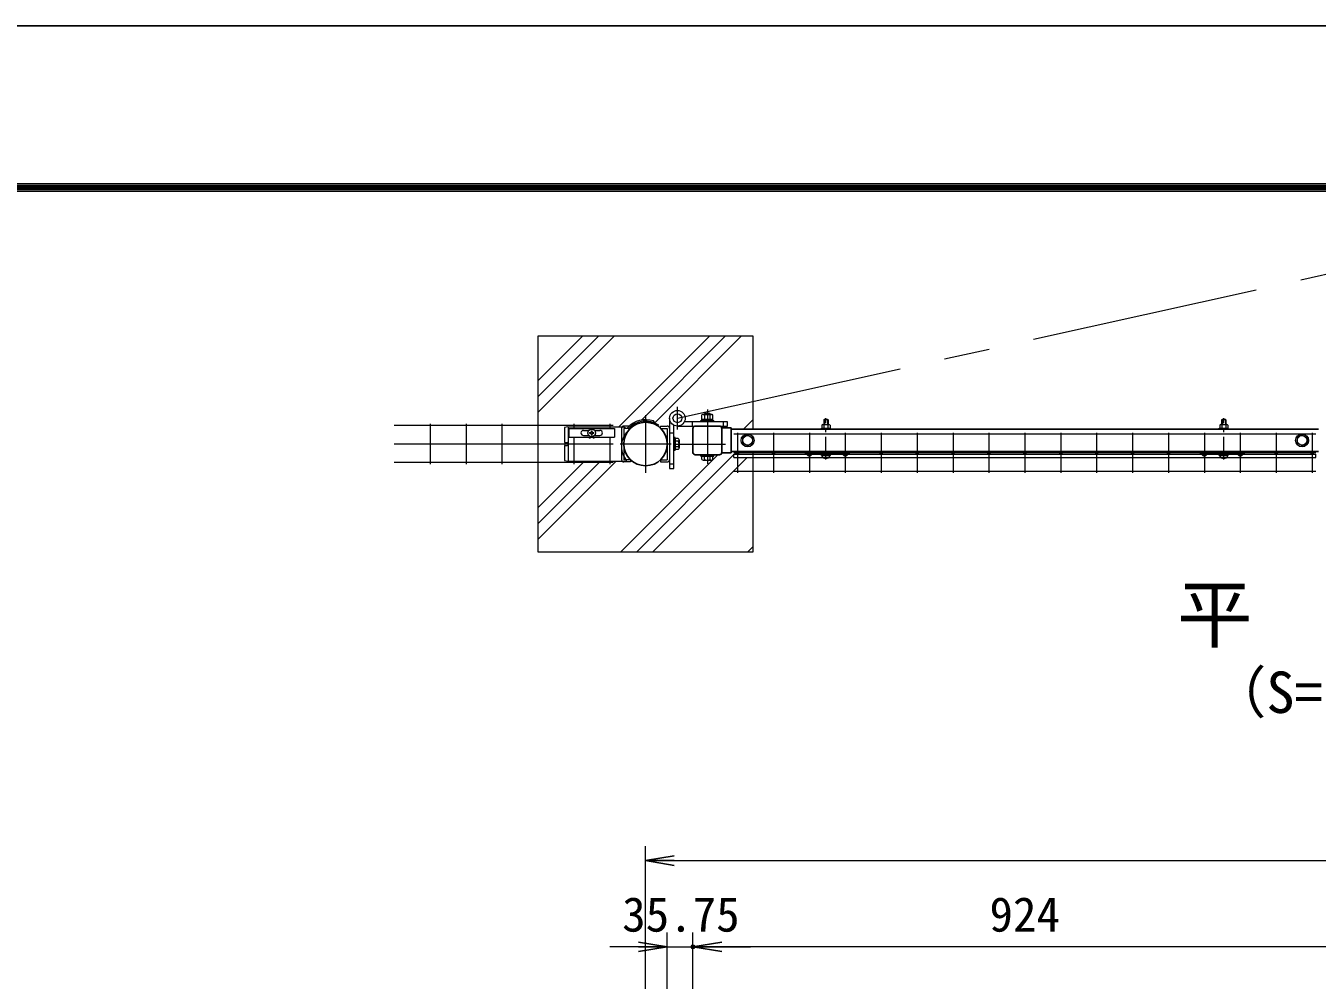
# Model space of a CAD drawing. Units: millimetres, scale not verified. Extents: x -4200 to 4200, y -2970 to 2970.
# Drawn here: x -621 to 1177, y 1642 to 2970 of the extents above; entities that cross this region are included whole.
import ezdxf
from ezdxf.enums import TextEntityAlignment as Align

# ---------------------------------------------------------------- set-up
doc = ezdxf.new("R2010")
doc.units = ezdxf.units.MM
doc.header["$LTSCALE"] = 10
doc.header["$PDMODE"] = 32
doc.header["$PDSIZE"] = 5
doc.linetypes.add('USER1', pattern=[50.8, 31.75, -6.35, 6.35, -6.35])
for name, color, linetype, lineweight in [('0-0_D-TTL-TXT', 7, 'Continuous', 25), ('0-1_D-STR1', 1, 'Continuous', 25), ('0-2_D-BMK', 2, 'USER1', 13), ('0-3_D-STR3', 3, 'Continuous', 13), ('0-6_D-STR-DIM', 7, 'Continuous', 13), ('0-8_Defpoints', 6, 'Continuous', 25), ('0-A_D-DCR-HCH', 7, 'Continuous', 13), ('0-C_D-TTL', 7, 'Continuous', 25), ('0-D_D-STR2', 7, 'Continuous', 13)]:
    doc.layers.add(name, color=color, linetype=linetype, lineweight=lineweight)
doc.layers.add('0-7_0', color=7, linetype='Continuous')
doc.styles.add('ＭＳ ゴシック', font='')
doc.styles.get('ＭＳ ゴシック').set_extended_font_data('MS Gothic')

# ---------------------------------------------------------------- blocks, each defined once
blk = doc.blocks.new('_Open')
at = {"layer": '0-7_0'}
blk.add_line((-10, 1.667), (0, 0), dxfattribs=at)
blk.add_lwpolyline([(-10, -1.667), (0, 0), (-10, 0)], dxfattribs=at)
blk = doc.blocks.new('A$C5ded3bdc')
at = {"layer": '0-2_D-BMK'}
blk.add_line((0, -75), (0, 504), dxfattribs=at)
at = {"layer": '0-3_D-STR3'}
for p, q in [((-62.5, 363), (62.5, 363)), ((-62.5, 347), (-62.5, 363)), ((-57.5, 404.8), (-57.5, 363)), ((-57.5, 363), (57.5, 363)), ((-43.3, 413), (43.3, 413)), ((-23, 484), (-30, 477)), ((30, 477), (-30, 477)), ((-30, 477), (-30, 413)), ((-29.1, 404.8), (-29.1, 363)), ((-23, 484), (-23, 413)), ((23, 484), (-23, 484)), ((23, 484), (23, 413)), ((23, 484), (30, 477)), ((29.1, 404.8), (29.1, 363)), ((30, 477), (30, 413)), ((57.5, 404.8), (57.5, 363)), ((62.5, 347), (62.5, 363)), ((-62.5, 347), (62.5, 347)), ((-62.5, 0), (62.5, 0)), ((-62.5, -16), (-62.5, 0)), ((62.5, -16), (62.5, 0)), ((-62.5, -16), (62.5, -16)), ((-51.8, -16), (51.8, -16)), ((-51.8, -31.3), (-51.8, -16)), ((51.8, -31.6), (51.8, -16))]:
    blk.add_line(p, q, dxfattribs=at)
for centre, radius, start, end in [((-43.3, 396.6), 16.4, 30, 150), ((0, 357.2), 55.8, 58.543, 121.457), ((43.3, 396.6), 16.4, 30, 150), ((-32.8, -31.3), 19, 180, 253.92714), ((0.7, 85), 140, 253.92714, 285.41383), ((32.8, -31.6), 19, 285.41383, 0)]:
    blk.add_arc(centre, radius, start, end, dxfattribs=at)

msp = doc.modelspace()

# ---------------------------------------------------------------- linework, layer by layer
at = {"layer": '0-1_D-STR1'}
for p, q in [((307.99, 2409.74), (307.99, 2376.14)), ((344.79, 2412.94), (311.19, 2412.94)), ((360.99, 2410.39), (347.99, 2410.39)), ((360.99, 2410.39), (347.99, 2410.39)), ((347.99, 2376.14), (347.99, 2409.74)), ((360.99, 2410.39), (360.99, 2375.49)), ((360.99, 2410.39), (360.99, 2375.49)), ((1178.99, 2408.44), (360.99, 2408.44)), ((360.99, 2375.49), (347.99, 2375.49)), ((360.99, 2375.49), (347.99, 2375.49)), ((360.99, 2377.44), (1178.99, 2377.44)), ((311.19, 2372.94), (344.79, 2372.94))]:
    msp.add_line(p, q, dxfattribs=at)
msp.add_circle((241.99, 2387.94), 30.25, dxfattribs=at)
for centre, start, end in [((311.19, 2409.74), 90, 180), ((344.79, 2409.74), 0, 90), ((311.19, 2376.14), 180, 270), ((344.79, 2376.14), 270, 0)]:
    msp.add_arc(centre, 3.2, start, end, dxfattribs=at)
at = {"layer": '0-2_D-BMK'}
for p, q in [((286.3, 2423.79), (1219.53, 2630.96)), ((241.99, 2428.19), (241.99, 2347.69)), ((286.3, 2408.1), (286.3, 2439.48)), ((327.99, 2435.94), (327.99, 2360.44)), ((277.39, 2387.94), (206.59, 2387.94)), ((282.23, 2387.94), (353.03, 2387.94))]:
    msp.add_line(p, q, dxfattribs=at)
at = {"layer": '0-3_D-STR3'}
for p, q in [((320.49, 2422.54), (320.49, 2428.34)), ((322.21, 2429.04), (333.75, 2429.04)), ((323.99, 2429.94), (324.99, 2430.94)), ((323.99, 2429.04), (323.99, 2429.94)), ((324.24, 2422.54), (324.24, 2428.34)), ((330.99, 2429.04), (330.99, 2430.94)), ((331.74, 2422.54), (331.74, 2428.34)), ((331.99, 2429.04), (331.99, 2429.94)), ((335.49, 2422.54), (335.49, 2428.34)), ((133.73, 2411.89), (128.99, 2410.94)), ((128.99, 2410.94), (128.99, 2390.94)), ((133.99, 2411.94), (211.08, 2411.94)), ((133.99, 2411.94), (133.99, 2363.94)), ((135.24, 2409.37), (135.24, 2397.37)), ((208.51, 2409.74), (208.51, 2366.14)), ((211.08, 2411.94), (215.15, 2410.04)), ((221.01, 2412.94), (211.71, 2412.94)), ((211.71, 2409.74), (211.71, 2366.14)), ((221.01, 2409.74), (211.71, 2409.74)), ((215.15, 2410.04), (215.63, 2410.04)), ((221.01, 2409.74), (221.01, 2412.94)), ((255.45, 2416.81), (252.86, 2420)), ((259.34, 2412.72), (260.26, 2414.03)), ((262.95, 2409.74), (272.25, 2409.74)), ((272.25, 2409.74), (272.25, 2366.14)), ((281.45, 2354.08), (281.45, 2414.08)), ((356.01, 2418.94), (296.01, 2418.94)), ((307.01, 2418.94), (307.01, 2412.94)), ((318.99, 2418.94), (318.99, 2420.54)), ((318.99, 2420.54), (336.99, 2420.54)), ((336.99, 2418.94), (318.99, 2418.94)), ((320.29, 2420.54), (335.69, 2420.54)), ((320.49, 2422.54), (335.49, 2422.54)), ((326.92, 2420.54), (328.07, 2422.54)), ((327.61, 2420.54), (328.77, 2422.54)), ((335.69, 2420.54), (335.69, 2422.54)), ((336.99, 2418.94), (336.99, 2420.54)), ((350.01, 2418.94), (350.01, 2412.94)), ((135.24, 2397.37), (198.74, 2397.37)), ((155.49, 2406.87), (163.08, 2406.87)), ((155.49, 2399.87), (163.08, 2399.87)), ((163.84, 2403.87), (165.49, 2403.87)), ((163.84, 2402.87), (163.84, 2403.87)), ((163.84, 2402.87), (165.49, 2402.87)), ((165.38, 2397.37), (165.11, 2396.34)), ((166.49, 2404.87), (166.49, 2406.52)), ((166.49, 2406.52), (167.49, 2406.52)), ((166.49, 2400.22), (166.49, 2401.87)), ((166.49, 2400.22), (167.49, 2400.22)), ((167.49, 2404.87), (167.49, 2406.52)), ((167.49, 2400.22), (167.49, 2401.87)), ((168.49, 2403.87), (170.14, 2403.87)), ((168.49, 2402.87), (170.14, 2402.87)), ((168.6, 2397.37), (168.87, 2396.34)), ((170.14, 2402.87), (170.14, 2403.87)), ((170.9, 2406.87), (178.49, 2406.87)), ((170.9, 2399.87), (178.49, 2399.87)), ((281.45, 2403.08), (275.45, 2403.08)), ((283.05, 2378.94), (283.05, 2396.94)), ((287.47, 2395.44), (283.05, 2395.44)), ((283.05, 2395.44), (283.05, 2380.44)), ((287.47, 2391.69), (283.05, 2391.69)), ((288.55, 2393.57), (288.55, 2382.31)), ((383.99, 2400.69), (376.99, 2396.65)), ((376.99, 2396.65), (376.99, 2389.23)), ((383.99, 2400.69), (390.99, 2396.65)), ((390.99, 2396.65), (390.99, 2389.23)), ((1155.98, 2400.69), (1148.98, 2396.65)), ((1148.98, 2396.65), (1148.98, 2389.23)), ((1155.98, 2400.69), (1162.98, 2396.65)), ((1162.98, 2396.65), (1162.98, 2389.23)), ((128.99, 2384.94), (128.99, 2364.94)), ((129.99, 2389.94), (132.99, 2389.94)), ((129.99, 2385.94), (132.99, 2385.94)), ((283.05, 2378.94), (281.45, 2378.94)), ((287.47, 2384.18), (283.05, 2384.18)), ((287.47, 2380.44), (283.05, 2380.44)), ((383.99, 2385.19), (376.99, 2389.23)), ((383.99, 2385.19), (390.99, 2389.23)), ((463.27, 2375.92), (464.32, 2377.14)), ((463.27, 2375.92), (467.98, 2371.87)), ((464.32, 2377.14), (469.03, 2373.08)), ((472.91, 2374.92), (470.92, 2373.11)), ((473.99, 2373.74), (472, 2371.93)), ((476.49, 2375.34), (473.99, 2375.34)), ((515.99, 2373.74), (473.99, 2373.74)), ((513.49, 2377.14), (476.49, 2377.14)), ((476.49, 2375.34), (476.49, 2377.14)), ((476.49, 2375.34), (513.49, 2375.34)), ((479.99, 2375.34), (479.99, 2373.74)), ((509.99, 2375.34), (509.99, 2373.74)), ((513.49, 2375.34), (513.49, 2377.14)), ((515.99, 2375.34), (513.49, 2375.34)), ((515.99, 2373.74), (517.97, 2371.93)), ((517.06, 2374.92), (519.05, 2373.11)), ((525.66, 2377.14), (520.95, 2373.08)), ((526.7, 2375.92), (521.99, 2371.87)), ((526.7, 2375.92), (525.66, 2377.14)), ((1013.27, 2375.93), (1014.32, 2377.14)), ((1013.27, 2375.93), (1017.98, 2371.87)), ((1014.32, 2377.14), (1019.03, 2373.08)), ((1022.91, 2374.92), (1020.92, 2373.11)), ((1023.99, 2373.74), (1022, 2371.93)), ((1026.49, 2375.34), (1023.99, 2375.34)), ((1065.99, 2373.74), (1023.99, 2373.74)), ((1063.49, 2377.14), (1026.49, 2377.14)), ((1026.49, 2375.34), (1026.49, 2377.14)), ((1026.49, 2375.34), (1063.49, 2375.34)), ((1029.99, 2375.34), (1029.99, 2373.74)), ((1059.99, 2375.34), (1059.99, 2373.74)), ((1063.49, 2375.34), (1063.49, 2377.14)), ((1065.99, 2375.34), (1063.49, 2375.34)), ((1065.99, 2373.74), (1067.97, 2371.93)), ((1067.06, 2374.92), (1069.05, 2373.11)), ((1075.66, 2377.14), (1070.95, 2373.08)), ((1076.7, 2375.93), (1071.99, 2371.87)), ((1076.7, 2375.93), (1075.66, 2377.14)), ((1155.98, 2385.19), (1148.98, 2389.23)), ((1155.98, 2385.19), (1162.98, 2389.23)), ((128.99, 2364.94), (133.99, 2363.94)), ((133.99, 2363.94), (214.8, 2363.94)), ((221.01, 2366.14), (211.71, 2366.14)), ((214.8, 2365.54), (214.8, 2363.94)), ((262.95, 2366.14), (272.25, 2366.14)), ((281.45, 2360.08), (275.45, 2360.08)), ((318.99, 2372.94), (336.99, 2372.94)), ((318.99, 2370.94), (318.99, 2372.94)), ((318.99, 2370.94), (336.99, 2370.94)), ((320.49, 2366.52), (320.49, 2370.94)), ((320.49, 2370.94), (335.49, 2370.94)), ((322.36, 2365.44), (333.62, 2365.44)), ((324.23, 2366.52), (324.23, 2370.94)), ((331.75, 2366.52), (331.75, 2370.94)), ((335.49, 2366.52), (335.49, 2370.94)), ((336.99, 2370.94), (336.99, 2372.94))]:
    msp.add_line(p, q, dxfattribs=at)
for points in [[(323.99, 2429.94), (331.99, 2429.94), (330.99, 2430.94)], [(324.99, 2429.04), (324.99, 2430.94), (330.99, 2430.94)], [(135.24, 2409.37), (198.74, 2409.37), (198.74, 2397.37)], [(262.95, 2409.74), (262.95, 2412.94), (272.25, 2412.94)], [(275.45, 2423.79), (275.45, 2354.08), (281.45, 2354.08)], [(286.3, 2412.94), (356.01, 2412.94), (356.01, 2418.94)], [(320.29, 2420.54), (320.29, 2422.54), (335.69, 2422.54)], [(283.05, 2396.94), (281.45, 2396.94), (281.45, 2378.94)], [(221.01, 2366.14), (221.01, 2362.94), (211.71, 2362.94)], [(262.95, 2366.14), (262.95, 2362.94), (272.25, 2362.94)]]:
    msp.add_lwpolyline(points, dxfattribs=at)
for centre, radius in [((286.3, 2423.79), 10.85), ((286.3, 2423.79), 6.15), ((166.99, 2403.37), 5.25), ((383.99, 2392.94), 9), ((383.99, 2392.94), 6.71), ((1155.98, 2392.94), 9), ((1155.98, 2392.94), 6.71)]:
    msp.add_circle(centre, radius, dxfattribs=at)
for centre, radius, start, end in [((322.36, 2426.2), 2.85, 48.83491, 131.16509), ((327.99, 2418.65), 10.39, 68.85295, 111.14705), ((333.61, 2426.19), 2.85, 48.86505, 131.13495), ((211.71, 2409.74), 3.2, 90.0002, 180.0002), ((215.63, 2411.64), 1.6, 270, 318.04496), ((241.99, 2387.94), 33.85, 71.26406, 138.04496), ((241.99, 2387.94), 31.85, 55, 138.33573), ((241.99, 2387.94), 30.25, 55, 139.17161), ((272.25, 2409.74), 3.2, 0.0002, 90.0002), ((155.49, 2403.37), 3.5, 90, 270), ((165.49, 2404.87), 1, 270, 0), ((165.49, 2401.87), 1, 0, 90), ((168.49, 2404.87), 1, 180, 270), ((168.49, 2401.87), 1, 90, 180), ((178.49, 2403.37), 3.5, 270, 90), ((238.43, 2384.42), 30.25, 129.99133, 218.60853), ((215.81, 2411.24), 3.2, 309.77539, 318.33573), ((286.39, 2393.57), 2.16, 300, 60), ((281.47, 2387.94), 7.08, 327.93138, 32.06862), ((129.99, 2390.94), 1, 180, 270), ((129.99, 2384.94), 1, 90, 180), ((132.99, 2388.94), 1, 0, 90), ((132.99, 2386.94), 1, 270, 0), ((286.39, 2382.31), 2.16, 300, 60), ((473.99, 2373.74), 1.6, 90.0002, 132.38462), ((515.99, 2373.74), 1.6, 47.61578, 90.0002), ((1023.99, 2373.74), 1.6, 90.0002, 132.38462), ((1065.99, 2373.74), 1.6, 47.61578, 90.0002), ((211.71, 2366.14), 3.2, 180.0002, 270.0002), ((272.25, 2366.14), 3.2, 270.0002, 0.0002), ((322.36, 2367.6), 2.16, 210, 330), ((327.99, 2372.52), 7.08, 237.93138, 302.06862), ((333.62, 2367.6), 2.16, 210, 330), ((469.96, 2374.16), 3.03, 229.26306, 312.38462), ((469.96, 2374.16), 1.43, 229.26306, 312.38462), ((520.01, 2374.16), 3.03, 227.61578, 310.73734), ((520.01, 2374.16), 1.43, 227.61578, 310.73734), ((1019.96, 2374.17), 3.03, 229.26306, 312.38462), ((1019.96, 2374.17), 1.43, 229.26306, 312.38462), ((1070.01, 2374.17), 3.03, 227.61578, 310.73734), ((1070.01, 2374.17), 1.43, 227.61578, 310.73734)]:
    msp.add_arc(centre, radius, start, end, dxfattribs=at)
for major_axis, start_param, end_param in [((8.21, 0), 4.1228677, 4.4809795), ((-8.21, 0), 1.8022058, 2.1603176)]:
    msp.add_ellipse((166.99, 2403.37), major_axis=major_axis, ratio=0.879385, start_param=start_param, end_param=end_param, dxfattribs=at)
at = {"layer": '0-6_D-STR-DIM'}
for p, q in [((241.99, 1448.23), (241.99, 1828.04)), ((281.99, 1808.04), (2201.99, 1808.04)), ((272.24, 1404.99), (272.24, 1708.04)), ((307.99, 1327.99), (307.99, 1708.04)), ((307.99, 1327.99), (307.99, 1708.04)), ((232.24, 1688.04), (192.24, 1688.04)), ((272.24, 1688.04), (307.99, 1688.04)), ((1191.99, 1688.04), (347.99, 1688.04)), ((347.99, 1688.04), (387.99, 1688.04)), ((1191.99, 1688.04), (1151.99, 1688.04))]:
    msp.add_line(p, q, dxfattribs=at)
msp.add_lwpolyline([(391.99, 2408.44), (391.99, 2537.94), (91.99, 2537.94), (91.99, 2237.94), (391.99, 2237.94), (391.99, 2377.44)], dxfattribs=at)
at = {"layer": '0-8_Defpoints'}
msp.add_point((307.99, 1688.04), dxfattribs=at)
at = {"layer": '0-A_D-DCR-HCH'}
for p, q in [((91.99, 2431.62), (198.32, 2537.94)), ((91.99, 2453.71), (176.22, 2537.94)), ((91.99, 2475.81), (154.12, 2537.94)), ((204.9, 2411.94), (330.9, 2537.94)), ((236.27, 2421.21), (352.99, 2537.94)), ((254.78, 2417.63), (375.09, 2537.94)), ((378.17, 2408.44), (391.99, 2422.26)), ((365.67, 2373.84), (368.58, 2376.75)), ((368.87, 2377.04), (369.27, 2377.44)), ((91.99, 2254.84), (201.09, 2363.94)), ((91.99, 2276.94), (178.99, 2363.94)), ((91.99, 2299.03), (156.9, 2363.94)), ((207.67, 2237.94), (342.67, 2372.94)), ((229.77, 2237.94), (364.99, 2373.15)), ((251.87, 2237.94), (383.27, 2369.34)), ((384.45, 2237.94), (391.99, 2245.48))]:
    msp.add_line(p, q, dxfattribs=at)
at = {"layer": '0-C_D-TTL', "color": 2}
msp.add_lwpolyline([(-4200, 2970), (4200, 2970), (4200, -2970), (-4200, -2970)], close=True, dxfattribs=at)
at = {"layer": '0-C_D-TTL'}
for points in [[(-3930, 2750), (3930, 2750), (3930, -2750), (-3930, -2750)], [(-3927.5, 2747.5), (3927.5, 2747.5), (3927.5, -2747.5), (-3927.5, -2747.5)], [(-3925, 2745), (3925, 2745), (3925, -2745), (-3925, -2745)], [(-3922.5, 2742.5), (3922.5, 2742.5), (3922.5, -2742.5), (-3922.5, -2742.5)], [(-3920, 2740), (3920, 2740), (3920, -2740), (-3920, -2740)]]:
    msp.add_lwpolyline(points, close=True, dxfattribs=at)
at = {"layer": '0-D_D-STR2'}
for p, q in [((196.99, 2413.75), (-108.01, 2413.75)), ((-58.01, 2415.94), (-58.01, 2359.94)), ((-8.01, 2415.94), (-8.01, 2359.94)), ((41.99, 2415.94), (41.99, 2359.94)), ((91.99, 2415.94), (91.99, 2359.94)), ((141.99, 2415.94), (141.99, 2409.37)), ((191.99, 2415.94), (191.99, 2409.37)), ((141.99, 2397.37), (141.99, 2359.94)), ((191.99, 2397.37), (191.99, 2359.94)), ((1174.99, 2401.42), (364.99, 2401.42)), ((369.99, 2403.61), (369.99, 2347.61)), ((419.99, 2403.61), (419.99, 2347.61)), ((469.99, 2403.61), (469.99, 2347.61)), ((519.99, 2403.61), (519.99, 2347.61)), ((569.99, 2403.61), (569.99, 2347.61)), ((619.99, 2403.61), (619.99, 2347.61)), ((669.99, 2403.61), (669.99, 2347.61)), ((719.99, 2403.61), (719.99, 2347.61)), ((769.99, 2403.61), (769.99, 2347.61)), ((819.99, 2403.61), (819.99, 2347.61)), ((869.99, 2403.61), (869.99, 2347.61)), ((919.99, 2403.61), (919.99, 2347.61)), ((969.99, 2403.61), (969.99, 2347.61)), ((1019.99, 2403.61), (1019.99, 2347.61)), ((1069.99, 2403.61), (1069.99, 2347.61)), ((1119.99, 2403.61), (1119.99, 2347.61)), ((1169.99, 2403.61), (1169.99, 2347.61)), ((196.99, 2387.94), (-108.01, 2387.94)), ((1174.99, 2375.61), (364.99, 2375.61)), ((364.99, 2373.84), (1174.99, 2373.84)), ((364.99, 2369.34), (364.99, 2373.84)), ((1174.99, 2369.34), (1174.99, 2373.84)), ((196.99, 2362.13), (-108.01, 2362.13)), ((364.99, 2369.34), (1174.99, 2369.34)), ((1174.99, 2349.81), (364.99, 2349.81))]:
    msp.add_line(p, q, dxfattribs=at)
for centre in [(369.99, 2375.64), (419.99, 2375.64), (469.99, 2375.64), (519.99, 2375.64), (569.99, 2375.64), (619.99, 2375.64), (669.99, 2375.64), (719.99, 2375.64), (769.99, 2375.64), (819.99, 2375.64), (869.99, 2375.64), (919.99, 2375.64), (969.99, 2375.64), (1019.99, 2375.64), (1069.99, 2375.64), (1119.99, 2375.64), (1169.99, 2375.64)]:
    msp.add_circle(centre, 1.8, dxfattribs=at)

# ---------------------------------------------------------------- block references
at = {"layer": '0-6_D-STR-DIM'}
for name, p, xscale, yscale in [('A$C5ded3bdc', (493.01, 2373.74), 0.1, 0.1), ('A$C5ded3bdc', (1046.99, 2373.74), 0.1, 0.1), ('_Open', (272.24, 1688.04), 4, 4)]:
    msp.add_blockref(name, p, dxfattribs=dict(at, xscale=xscale, yscale=yscale))
at = {"layer": '0-6_D-STR-DIM', "xscale": 4, "yscale": 4, "rotation": 180}
for p in [(241.99, 1808.04), (307.99, 1688.04), (307.99, 1688.04)]:
    msp.add_blockref('_Open', p, dxfattribs=at)

# ---------------------------------------------------------------- texts
at = {"layer": '0-0_D-TTL-TXT', "style": 'ＭＳ ゴシック'}
for s, height, p in [('平\u3000面\u3000図', 76.98, (982.09, 2089.47)), ('（S=1／20）', 57.7, (1027.57, 1996.27))]:
    msp.add_text(s, height=height, dxfattribs=at).set_placement(p, align=Align.BOTTOM_LEFT)
at = {"layer": '0-6_D-STR-DIM', "style": 'ＭＳ ゴシック'}
for s, p in [('35.75', (209.39, 1694.79)), ('924', (720.74, 1694.79))]:
    msp.add_text(s, height=48.09, dxfattribs=at).set_placement(p, align=Align.BOTTOM_LEFT)

doc.saveas('drawing.dxf')
